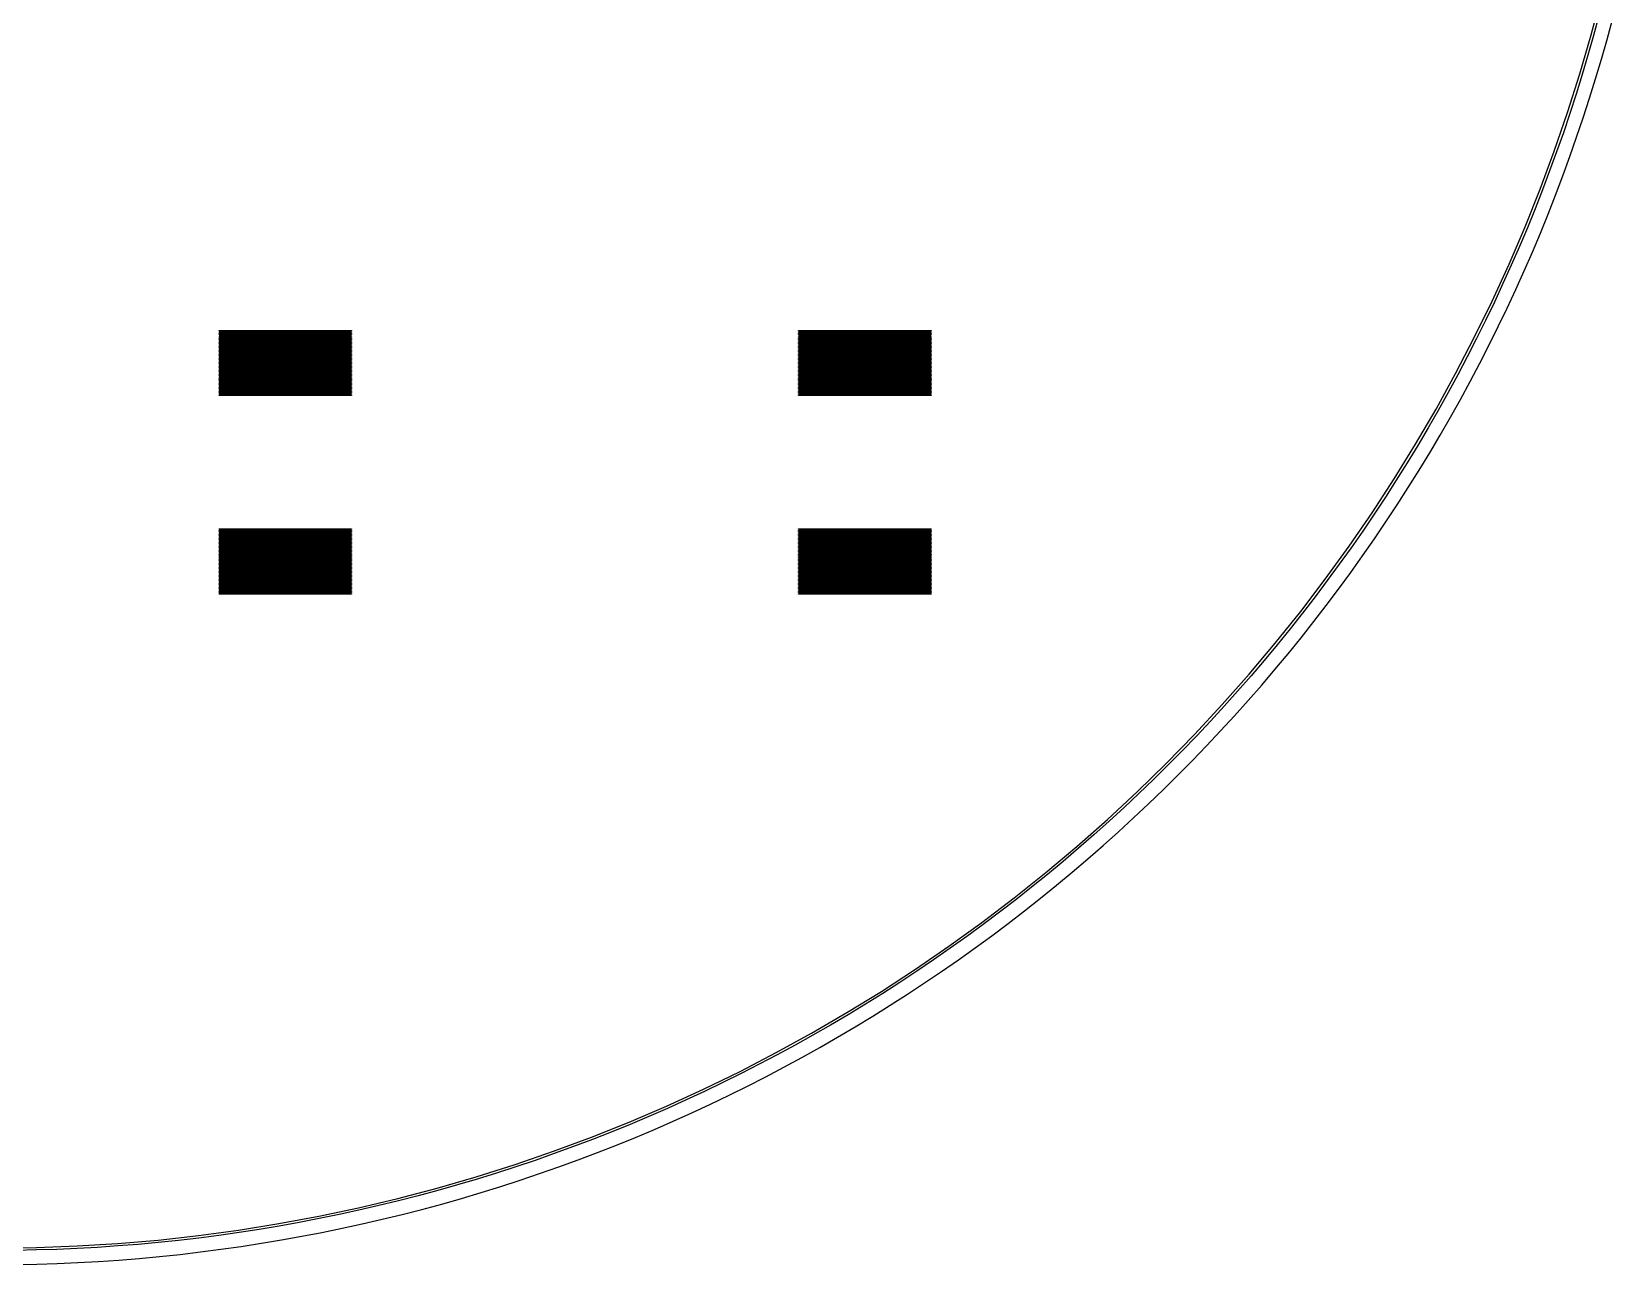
# Model space of a CAD drawing. Extents: x -18 to 83, y -18 to 83.
# Drawn here: x 33.33 to 81.08, y -18.25 to 19.02 of the extents above; entities that cross this region are included whole.
import ezdxf

# ---------------------------------------------------------------- set-up
doc = ezdxf.new("R2010")
doc.units = 0

msp = doc.modelspace()

# ---------------------------------------------------------------- linework, layer by layer
for p, q in [((80.4388, 18.9144), (80.7516, 20.101)), ((80.6713, 19.4876), (80.5111, 18.8944)), ((80.9207, 18.781), (81.0823, 19.3793)), ((80.097, 17.7358), (80.4388, 18.9144)), ((80.5111, 18.8944), (80.3436, 18.3031)), ((80.7517, 18.1848), (80.9207, 18.781)), ((80.3436, 18.3031), (80.1688, 17.714)), ((80.5755, 17.5906), (80.7517, 18.1848)), ((79.7264, 16.5659), (80.097, 17.7358)), ((80.1688, 17.714), (79.9868, 17.1271)), ((80.392, 16.9987), (80.5755, 17.5906)), ((79.9868, 17.1271), (79.7976, 16.5424)), ((80.2012, 16.4091), (80.392, 16.9987)), ((79.3272, 15.4055), (79.7264, 16.5659)), ((79.7976, 16.5424), (79.6013, 15.9601)), ((80.0032, 15.8218), (80.2012, 16.4091)), ((79.6013, 15.9601), (79.3978, 15.3802)), ((79.798, 15.2371), (80.0032, 15.8218)), ((78.8996, 14.2552), (79.3272, 15.4055)), ((79.3978, 15.3802), (79.1872, 14.8029)), ((79.1872, 14.8029), (78.9696, 14.2283)), ((79.5856, 14.6549), (79.798, 15.2371)), ((79.3661, 14.0753), (79.5856, 14.6549)), ((78.444, 13.1158), (78.8996, 14.2552)), ((78.9696, 14.2283), (78.7449, 13.6563)), ((79.1396, 13.4985), (79.3661, 14.0753)), ((78.7449, 13.6563), (78.5133, 13.0871)), ((78.9059, 12.9245), (79.1396, 13.4985)), ((77.9605, 11.9879), (78.444, 13.1158)), ((78.5133, 13.0871), (78.2746, 12.5209)), ((78.6652, 12.3534), (78.9059, 12.9245)), ((78.2746, 12.5209), (78.0291, 11.9576)), ((77.4495, 10.8722), (77.9605, 11.9879)), ((78.0291, 11.9576), (77.7766, 11.3973)), ((78.4176, 11.7853), (78.6652, 12.3534)), ((78.163, 11.2203), (78.4176, 11.7853)), ((77.7766, 11.3973), (77.5173, 10.8402)), ((77.9015, 10.6585), (78.163, 11.2203)), ((76.9112, 9.76942), (77.4495, 10.8722)), ((77.5173, 10.8402), (77.2511, 10.2863)), ((77.6331, 10.0999), (77.9015, 10.6585)), ((77.2511, 10.2863), (76.9782, 9.73572)), ((77.3578, 9.54463), (77.6331, 10.0999)), ((39, 9.97499), (39, 9.98499)), ((39, 9.98499), (43, 9.98499)), ((43, 9.97499), (39, 9.97499)), ((39, 9.935), (39, 9.94499)), ((39, 9.94499), (43, 9.94499)), ((43, 9.935), (39, 9.935)), ((39, 9.89499), (39, 9.905)), ((39, 9.905), (43, 9.905)), ((43, 9.89499), (39, 9.89499)), ((39, 9.855), (39, 9.86499)), ((39, 9.86499), (43, 9.86499)), ((43, 9.855), (39, 9.855)), ((39, 9.81499), (39, 9.825)), ((39, 9.825), (43, 9.825)), ((43, 9.81499), (39, 9.81499)), ((39, 9.77499), (39, 9.78499)), ((39, 9.78499), (43, 9.78499)), ((43, 9.77499), (39, 9.77499)), ((39, 9.73499), (39, 9.745)), ((39, 9.745), (43, 9.745)), ((43, 9.73499), (39, 9.73499)), ((39, 9.69499), (39, 9.70499)), ((39, 9.70499), (43, 9.70499)), ((43, 9.69499), (39, 9.69499)), ((39, 9.655), (39, 9.66499)), ((39, 9.66499), (43, 9.66499)), ((43, 9.655), (39, 9.655)), ((39, 9.61499), (39, 9.625)), ((39, 9.625), (43, 9.625)), ((43, 9.61499), (39, 9.61499)), ((39, 9.575), (39, 9.58499)), ((39, 9.58499), (43, 9.58499)), ((43, 9.575), (39, 9.575)), ((43, 9.98499), (43, 9.97499)), ((43, 9.94499), (43, 9.935)), ((43, 9.905), (43, 9.89499)), ((43, 9.86499), (43, 9.855)), ((43, 9.825), (43, 9.81499)), ((43, 9.78499), (43, 9.77499)), ((43, 9.745), (43, 9.73499)), ((43, 9.70499), (43, 9.69499)), ((43, 9.66499), (43, 9.655)), ((43, 9.625), (43, 9.61499)), ((43, 9.58499), (43, 9.575)), ((56.5, 9.97499), (56.5, 9.98499)), ((56.5, 9.98499), (60.5, 9.98499)), ((60.5, 9.97499), (56.5, 9.97499)), ((56.5, 9.935), (56.5, 9.94499)), ((56.5, 9.94499), (60.5, 9.94499)), ((60.5, 9.935), (56.5, 9.935)), ((56.5, 9.89499), (56.5, 9.905)), ((56.5, 9.905), (60.5, 9.905)), ((60.5, 9.89499), (56.5, 9.89499)), ((56.5, 9.855), (56.5, 9.86499)), ((56.5, 9.86499), (60.5, 9.86499)), ((60.5, 9.855), (56.5, 9.855)), ((56.5, 9.81499), (56.5, 9.825)), ((56.5, 9.825), (60.5, 9.825)), ((60.5, 9.81499), (56.5, 9.81499)), ((56.5, 9.77499), (56.5, 9.78499)), ((56.5, 9.78499), (60.5, 9.78499)), ((60.5, 9.77499), (56.5, 9.77499)), ((56.5, 9.73499), (56.5, 9.745)), ((56.5, 9.745), (60.5, 9.745)), ((60.5, 9.73499), (56.5, 9.73499)), ((56.5, 9.69499), (56.5, 9.70499)), ((56.5, 9.70499), (60.5, 9.70499)), ((60.5, 9.69499), (56.5, 9.69499)), ((56.5, 9.655), (56.5, 9.66499)), ((56.5, 9.66499), (60.5, 9.66499)), ((60.5, 9.655), (56.5, 9.655)), ((56.5, 9.61499), (56.5, 9.625)), ((56.5, 9.625), (60.5, 9.625)), ((60.5, 9.61499), (56.5, 9.61499)), ((56.5, 9.575), (56.5, 9.58499)), ((56.5, 9.58499), (60.5, 9.58499)), ((60.5, 9.575), (56.5, 9.575)), ((60.5, 9.98499), (60.5, 9.97499)), ((60.5, 9.94499), (60.5, 9.935)), ((60.5, 9.905), (60.5, 9.89499)), ((60.5, 9.86499), (60.5, 9.855)), ((60.5, 9.825), (60.5, 9.81499)), ((60.5, 9.78499), (60.5, 9.77499)), ((60.5, 9.745), (60.5, 9.73499)), ((60.5, 9.70499), (60.5, 9.69499)), ((60.5, 9.66499), (60.5, 9.655)), ((60.5, 9.625), (60.5, 9.61499)), ((60.5, 9.58499), (60.5, 9.575)), ((76.3461, 8.68016), (76.9112, 9.76942)), ((76.9782, 9.73572), (76.6985, 9.18854)), ((39, 9.53499), (39, 9.545)), ((39, 9.545), (43, 9.545)), ((43, 9.53499), (39, 9.53499)), ((39, 9.495), (39, 9.50499)), ((39, 9.50499), (43, 9.50499)), ((43, 9.495), (39, 9.495)), ((39, 9.45499), (39, 9.465)), ((39, 9.465), (43, 9.465)), ((43, 9.45499), (39, 9.45499)), ((39, 9.41499), (39, 9.42499)), ((39, 9.42499), (43, 9.42499)), ((43, 9.41499), (39, 9.41499)), ((39, 9.375), (39, 9.38499)), ((39, 9.38499), (43, 9.38499)), ((43, 9.375), (39, 9.375)), ((39, 9.33499), (39, 9.34499)), ((39, 9.34499), (43, 9.34499)), ((43, 9.33499), (39, 9.33499)), ((39, 9.295), (39, 9.30499)), ((39, 9.30499), (43, 9.30499)), ((43, 9.295), (39, 9.295)), ((39, 9.25499), (39, 9.265)), ((39, 9.265), (43, 9.265)), ((43, 9.25499), (39, 9.25499)), ((39, 9.215), (39, 9.22499)), ((39, 9.22499), (43, 9.22499)), ((43, 9.215), (39, 9.215)), ((39, 9.17499), (39, 9.185)), ((39, 9.185), (43, 9.185)), ((43, 9.17499), (39, 9.17499)), ((39, 9.13499), (39, 9.14499)), ((39, 9.14499), (43, 9.14499)), ((43, 9.13499), (39, 9.13499)), ((39, 9.09499), (39, 9.105)), ((39, 9.105), (43, 9.105)), ((43, 9.09499), (39, 9.09499)), ((43, 9.545), (43, 9.53499)), ((43, 9.50499), (43, 9.495)), ((43, 9.465), (43, 9.45499)), ((43, 9.42499), (43, 9.41499)), ((43, 9.38499), (43, 9.375)), ((43, 9.34499), (43, 9.33499)), ((43, 9.30499), (43, 9.295)), ((43, 9.265), (43, 9.25499)), ((43, 9.22499), (43, 9.215)), ((43, 9.185), (43, 9.17499)), ((43, 9.14499), (43, 9.13499)), ((43, 9.105), (43, 9.09499)), ((56.5, 9.53499), (56.5, 9.545)), ((56.5, 9.545), (60.5, 9.545)), ((60.5, 9.53499), (56.5, 9.53499)), ((56.5, 9.495), (56.5, 9.50499)), ((56.5, 9.50499), (60.5, 9.50499)), ((60.5, 9.495), (56.5, 9.495)), ((56.5, 9.45499), (56.5, 9.465)), ((56.5, 9.465), (60.5, 9.465)), ((60.5, 9.45499), (56.5, 9.45499)), ((56.5, 9.41499), (56.5, 9.42499)), ((56.5, 9.42499), (60.5, 9.42499)), ((60.5, 9.41499), (56.5, 9.41499)), ((56.5, 9.375), (56.5, 9.38499)), ((56.5, 9.38499), (60.5, 9.38499)), ((60.5, 9.375), (56.5, 9.375)), ((56.5, 9.33499), (56.5, 9.34499)), ((56.5, 9.34499), (60.5, 9.34499)), ((60.5, 9.33499), (56.5, 9.33499)), ((56.5, 9.295), (56.5, 9.30499)), ((56.5, 9.30499), (60.5, 9.30499)), ((60.5, 9.295), (56.5, 9.295)), ((56.5, 9.25499), (56.5, 9.265)), ((56.5, 9.265), (60.5, 9.265)), ((60.5, 9.25499), (56.5, 9.25499)), ((56.5, 9.215), (56.5, 9.22499)), ((56.5, 9.22499), (60.5, 9.22499)), ((60.5, 9.215), (56.5, 9.215)), ((56.5, 9.17499), (56.5, 9.185)), ((56.5, 9.185), (60.5, 9.185)), ((60.5, 9.17499), (56.5, 9.17499)), ((56.5, 9.13499), (56.5, 9.14499)), ((56.5, 9.14499), (60.5, 9.14499)), ((60.5, 9.13499), (56.5, 9.13499)), ((56.5, 9.09499), (56.5, 9.105)), ((56.5, 9.105), (60.5, 9.105)), ((60.5, 9.09499), (56.5, 9.09499)), ((60.5, 9.545), (60.5, 9.53499)), ((60.5, 9.50499), (60.5, 9.495)), ((60.5, 9.465), (60.5, 9.45499)), ((60.5, 9.42499), (60.5, 9.41499)), ((60.5, 9.38499), (60.5, 9.375)), ((60.5, 9.34499), (60.5, 9.33499)), ((60.5, 9.30499), (60.5, 9.295)), ((60.5, 9.265), (60.5, 9.25499)), ((60.5, 9.22499), (60.5, 9.215)), ((60.5, 9.185), (60.5, 9.17499)), ((60.5, 9.14499), (60.5, 9.13499)), ((60.5, 9.105), (60.5, 9.09499)), ((76.6985, 9.18854), (76.4122, 8.64482)), ((77.0758, 8.9928), (77.3578, 9.54463)), ((39, 9.05499), (39, 9.06499)), ((39, 9.06499), (43, 9.06499)), ((43, 9.05499), (39, 9.05499)), ((39, 9.015), (39, 9.02499)), ((39, 9.02499), (43, 9.02499)), ((43, 9.015), (39, 9.015)), ((39, 8.97501), (39, 8.985)), ((39, 8.985), (43, 8.985)), ((43, 8.97501), (39, 8.97501)), ((39, 8.93501), (39, 8.94501)), ((39, 8.94501), (43, 8.94501)), ((43, 8.93501), (39, 8.93501)), ((39, 8.895), (39, 8.90501)), ((39, 8.90501), (43, 8.90501)), ((43, 8.895), (39, 8.895)), ((39, 8.85501), (39, 8.86501)), ((39, 8.86501), (43, 8.86501)), ((43, 8.85501), (39, 8.85501)), ((39, 8.815), (39, 8.82501)), ((39, 8.82501), (43, 8.82501)), ((43, 8.815), (39, 8.815)), ((39, 8.77501), (39, 8.785)), ((39, 8.785), (43, 8.785)), ((43, 8.77501), (39, 8.77501)), ((39, 8.735), (39, 8.74501)), ((39, 8.74501), (43, 8.74501)), ((43, 8.735), (39, 8.735)), ((39, 8.69501), (39, 8.705)), ((39, 8.705), (43, 8.705)), ((43, 8.69501), (39, 8.69501)), ((39, 8.65501), (39, 8.66501)), ((39, 8.66501), (43, 8.66501)), ((43, 8.65501), (39, 8.65501)), ((39, 8.61501), (39, 8.625)), ((39, 8.625), (43, 8.625)), ((43, 8.61501), (39, 8.61501)), ((43, 9.06499), (43, 9.05499)), ((43, 9.02499), (43, 9.015)), ((43, 8.985), (43, 8.97501)), ((43, 8.94501), (43, 8.93501)), ((43, 8.90501), (43, 8.895)), ((43, 8.86501), (43, 8.85501)), ((43, 8.82501), (43, 8.815)), ((43, 8.785), (43, 8.77501)), ((43, 8.74501), (43, 8.735)), ((43, 8.705), (43, 8.69501)), ((43, 8.66501), (43, 8.65501)), ((43, 8.625), (43, 8.61501)), ((56.5, 9.05499), (56.5, 9.06499)), ((56.5, 9.06499), (60.5, 9.06499)), ((60.5, 9.05499), (56.5, 9.05499)), ((56.5, 9.015), (56.5, 9.02499)), ((56.5, 9.02499), (60.5, 9.02499)), ((60.5, 9.015), (56.5, 9.015)), ((56.5, 8.97501), (56.5, 8.985)), ((56.5, 8.985), (60.5, 8.985)), ((60.5, 8.97501), (56.5, 8.97501)), ((56.5, 8.93501), (56.5, 8.94501)), ((56.5, 8.94501), (60.5, 8.94501)), ((60.5, 8.93501), (56.5, 8.93501)), ((56.5, 8.895), (56.5, 8.90501)), ((56.5, 8.90501), (60.5, 8.90501)), ((60.5, 8.895), (56.5, 8.895)), ((56.5, 8.85501), (56.5, 8.86501)), ((56.5, 8.86501), (60.5, 8.86501)), ((60.5, 8.85501), (56.5, 8.85501)), ((56.5, 8.815), (56.5, 8.82501)), ((56.5, 8.82501), (60.5, 8.82501)), ((60.5, 8.815), (56.5, 8.815)), ((56.5, 8.77501), (56.5, 8.785)), ((56.5, 8.785), (60.5, 8.785)), ((60.5, 8.77501), (56.5, 8.77501)), ((56.5, 8.735), (56.5, 8.74501)), ((56.5, 8.74501), (60.5, 8.74501)), ((60.5, 8.735), (56.5, 8.735)), ((56.5, 8.69501), (56.5, 8.705)), ((56.5, 8.705), (60.5, 8.705)), ((60.5, 8.69501), (56.5, 8.69501)), ((56.5, 8.65501), (56.5, 8.66501)), ((56.5, 8.66501), (60.5, 8.66501)), ((60.5, 8.65501), (56.5, 8.65501)), ((56.5, 8.61501), (56.5, 8.625)), ((56.5, 8.625), (60.5, 8.625)), ((60.5, 8.61501), (56.5, 8.61501)), ((60.5, 9.06499), (60.5, 9.05499)), ((60.5, 9.02499), (60.5, 9.015)), ((60.5, 8.985), (60.5, 8.97501)), ((60.5, 8.94501), (60.5, 8.93501)), ((60.5, 8.90501), (60.5, 8.895)), ((60.5, 8.86501), (60.5, 8.85501)), ((60.5, 8.82501), (60.5, 8.815)), ((60.5, 8.785), (60.5, 8.77501)), ((60.5, 8.74501), (60.5, 8.735)), ((60.5, 8.705), (60.5, 8.69501)), ((60.5, 8.66501), (60.5, 8.65501)), ((60.5, 8.625), (60.5, 8.61501)), ((75.7543, 7.60509), (76.3461, 8.68016)), ((76.4122, 8.64482), (76.1192, 8.10466)), ((76.787, 8.44447), (77.0758, 8.9928)), ((39, 8.57501), (39, 8.58501)), ((39, 8.58501), (43, 8.58501)), ((43, 8.57501), (39, 8.57501)), ((39, 8.535), (39, 8.54501)), ((39, 8.54501), (43, 8.54501)), ((43, 8.535), (39, 8.535)), ((39, 8.49501), (39, 8.505)), ((39, 8.505), (43, 8.505)), ((43, 8.49501), (39, 8.49501)), ((39, 8.455), (39, 8.46501)), ((39, 8.46501), (43, 8.46501)), ((43, 8.455), (39, 8.455)), ((39, 8.41501), (39, 8.425)), ((39, 8.425), (43, 8.425)), ((43, 8.41501), (39, 8.41501)), ((39, 8.375), (39, 8.38501)), ((39, 8.38501), (43, 8.38501)), ((43, 8.375), (39, 8.375)), ((39, 8.33501), (39, 8.345)), ((39, 8.345), (43, 8.345)), ((43, 8.33501), (39, 8.33501)), ((39, 8.29501), (39, 8.30501)), ((39, 8.30501), (43, 8.30501)), ((43, 8.29501), (39, 8.29501)), ((39, 8.255), (39, 8.26501)), ((39, 8.26501), (43, 8.26501)), ((43, 8.255), (39, 8.255)), ((39, 8.21501), (39, 8.22501)), ((39, 8.22501), (43, 8.22501)), ((43, 8.21501), (39, 8.21501)), ((39, 8.175), (39, 8.18501)), ((39, 8.18501), (43, 8.18501)), ((43, 8.175), (39, 8.175)), ((39, 8.13501), (39, 8.145)), ((39, 8.145), (43, 8.145)), ((43, 8.13501), (39, 8.13501)), ((43, 8.58501), (43, 8.57501)), ((43, 8.54501), (43, 8.535)), ((43, 8.505), (43, 8.49501)), ((43, 8.46501), (43, 8.455)), ((43, 8.425), (43, 8.41501)), ((43, 8.38501), (43, 8.375)), ((43, 8.345), (43, 8.33501)), ((43, 8.30501), (43, 8.29501)), ((43, 8.26501), (43, 8.255)), ((43, 8.22501), (43, 8.21501)), ((43, 8.18501), (43, 8.175)), ((43, 8.145), (43, 8.13501)), ((56.5, 8.57501), (56.5, 8.58501)), ((56.5, 8.58501), (60.5, 8.58501)), ((60.5, 8.57501), (56.5, 8.57501)), ((56.5, 8.535), (56.5, 8.54501)), ((56.5, 8.54501), (60.5, 8.54501)), ((60.5, 8.535), (56.5, 8.535)), ((56.5, 8.49501), (56.5, 8.505)), ((56.5, 8.505), (60.5, 8.505)), ((60.5, 8.49501), (56.5, 8.49501)), ((56.5, 8.455), (56.5, 8.46501)), ((56.5, 8.46501), (60.5, 8.46501)), ((60.5, 8.455), (56.5, 8.455)), ((56.5, 8.41501), (56.5, 8.425)), ((56.5, 8.425), (60.5, 8.425)), ((60.5, 8.41501), (56.5, 8.41501)), ((56.5, 8.375), (56.5, 8.38501)), ((56.5, 8.38501), (60.5, 8.38501)), ((60.5, 8.375), (56.5, 8.375)), ((56.5, 8.33501), (56.5, 8.345)), ((56.5, 8.345), (60.5, 8.345)), ((60.5, 8.33501), (56.5, 8.33501)), ((56.5, 8.29501), (56.5, 8.30501)), ((56.5, 8.30501), (60.5, 8.30501)), ((60.5, 8.29501), (56.5, 8.29501)), ((56.5, 8.255), (56.5, 8.26501)), ((56.5, 8.26501), (60.5, 8.26501)), ((60.5, 8.255), (56.5, 8.255)), ((56.5, 8.21501), (56.5, 8.22501)), ((56.5, 8.22501), (60.5, 8.22501)), ((60.5, 8.21501), (56.5, 8.21501)), ((56.5, 8.175), (56.5, 8.18501)), ((56.5, 8.18501), (60.5, 8.18501)), ((60.5, 8.175), (56.5, 8.175)), ((56.5, 8.13501), (56.5, 8.145)), ((56.5, 8.145), (60.5, 8.145)), ((60.5, 8.13501), (56.5, 8.13501)), ((60.5, 8.58501), (60.5, 8.57501)), ((60.5, 8.54501), (60.5, 8.535)), ((60.5, 8.505), (60.5, 8.49501)), ((60.5, 8.46501), (60.5, 8.455)), ((60.5, 8.425), (60.5, 8.41501)), ((60.5, 8.38501), (60.5, 8.375)), ((60.5, 8.345), (60.5, 8.33501)), ((60.5, 8.30501), (60.5, 8.29501)), ((60.5, 8.26501), (60.5, 8.255)), ((60.5, 8.22501), (60.5, 8.21501)), ((60.5, 8.18501), (60.5, 8.175)), ((60.5, 8.145), (60.5, 8.13501)), ((76.4915, 7.89972), (76.787, 8.44447)), ((39, 8.095), (39, 8.10501)), ((39, 8.10501), (43, 8.10501)), ((43, 8.095), (39, 8.095)), ((39, 8.05501), (39, 8.065)), ((39, 8.065), (43, 8.065)), ((43, 8.05501), (39, 8.05501)), ((39, 8.01501), (39, 8.02501)), ((39, 8.02501), (43, 8.02501)), ((43, 8.01501), (39, 8.01501)), ((43, 8.10501), (43, 8.095)), ((43, 8.065), (43, 8.05501)), ((43, 8.02501), (43, 8.01501)), ((56.5, 8.095), (56.5, 8.10501)), ((56.5, 8.10501), (60.5, 8.10501)), ((60.5, 8.095), (56.5, 8.095)), ((56.5, 8.05501), (56.5, 8.065)), ((56.5, 8.065), (60.5, 8.065)), ((60.5, 8.05501), (56.5, 8.05501)), ((56.5, 8.01501), (56.5, 8.02501)), ((56.5, 8.02501), (60.5, 8.02501)), ((60.5, 8.01501), (56.5, 8.01501)), ((60.5, 8.10501), (60.5, 8.095)), ((60.5, 8.065), (60.5, 8.05501)), ((60.5, 8.02501), (60.5, 8.01501)), ((76.1192, 8.10466), (75.8196, 7.56813)), ((76.1894, 7.35864), (76.4915, 7.89972)), ((75.1364, 6.54486), (75.7543, 7.60509)), ((75.8196, 7.56813), (75.5134, 7.03532)), ((75.8806, 6.82132), (76.1894, 7.35864)), ((75.5134, 7.03532), (75.2008, 6.50632)), ((75.5653, 6.28781), (75.8806, 6.82132)), ((74.4927, 5.50011), (75.1364, 6.54486)), ((75.2008, 6.50632), (74.8816, 5.98119)), ((75.2434, 5.75822), (75.5653, 6.28781)), ((74.8816, 5.98119), (74.556, 5.46001)), ((74.9151, 5.23262), (75.2434, 5.75822)), ((73.8235, 4.47148), (74.4927, 5.50011)), ((74.556, 5.46001), (74.2241, 4.94286)), ((74.2241, 4.94286), (73.8858, 4.42982)), ((74.5803, 4.71109), (74.9151, 5.23262)), ((73.1292, 3.45958), (73.8235, 4.47148)), ((73.8858, 4.42982), (73.5413, 3.92099)), ((74.2392, 4.19371), (74.5803, 4.71109)), ((39, 3.97499), (39, 3.98499)), ((39, 3.98499), (43, 3.98499)), ((43, 3.97499), (39, 3.97499)), ((39, 3.935), (39, 3.94499)), ((39, 3.94499), (43, 3.94499)), ((43, 3.935), (39, 3.935)), ((39, 3.89499), (39, 3.905)), ((39, 3.905), (43, 3.905)), ((43, 3.89499), (39, 3.89499)), ((39, 3.855), (39, 3.86499)), ((39, 3.86499), (43, 3.86499)), ((43, 3.855), (39, 3.855)), ((39, 3.81499), (39, 3.825)), ((39, 3.825), (43, 3.825)), ((43, 3.98499), (43, 3.97499)), ((43, 3.94499), (43, 3.935)), ((43, 3.905), (43, 3.89499)), ((43, 3.86499), (43, 3.855)), ((43, 3.825), (43, 3.81499)), ((56.5, 3.97499), (56.5, 3.98499)), ((56.5, 3.98499), (60.5, 3.98499)), ((60.5, 3.97499), (56.5, 3.97499)), ((56.5, 3.935), (56.5, 3.94499)), ((56.5, 3.94499), (60.5, 3.94499)), ((60.5, 3.935), (56.5, 3.935)), ((56.5, 3.89499), (56.5, 3.905)), ((56.5, 3.905), (60.5, 3.905)), ((60.5, 3.89499), (56.5, 3.89499)), ((56.5, 3.855), (56.5, 3.86499)), ((56.5, 3.86499), (60.5, 3.86499)), ((60.5, 3.855), (56.5, 3.855)), ((56.5, 3.81499), (56.5, 3.825)), ((56.5, 3.825), (60.5, 3.825)), ((60.5, 3.98499), (60.5, 3.97499)), ((60.5, 3.94499), (60.5, 3.935)), ((60.5, 3.905), (60.5, 3.89499)), ((60.5, 3.86499), (60.5, 3.855)), ((60.5, 3.825), (60.5, 3.81499)), ((73.5413, 3.92099), (73.1906, 3.41641)), ((73.8918, 3.68056), (74.2392, 4.19371)), ((43, 3.81499), (39, 3.81499)), ((39, 3.77499), (39, 3.78499)), ((39, 3.78499), (43, 3.78499)), ((43, 3.77499), (39, 3.77499)), ((39, 3.73499), (39, 3.745)), ((39, 3.745), (43, 3.745)), ((43, 3.73499), (39, 3.73499)), ((39, 3.69499), (39, 3.70499)), ((39, 3.70499), (43, 3.70499)), ((43, 3.69499), (39, 3.69499)), ((39, 3.655), (39, 3.66499)), ((39, 3.66499), (43, 3.66499)), ((43, 3.655), (39, 3.655)), ((39, 3.61499), (39, 3.625)), ((39, 3.625), (43, 3.625)), ((43, 3.61499), (39, 3.61499)), ((39, 3.575), (39, 3.58499)), ((39, 3.58499), (43, 3.58499)), ((43, 3.575), (39, 3.575)), ((39, 3.53499), (39, 3.545)), ((39, 3.545), (43, 3.545)), ((43, 3.53499), (39, 3.53499)), ((39, 3.495), (39, 3.50499)), ((39, 3.50499), (43, 3.50499)), ((43, 3.495), (39, 3.495)), ((39, 3.45499), (39, 3.465)), ((39, 3.465), (43, 3.465)), ((43, 3.45499), (39, 3.45499)), ((39, 3.41499), (39, 3.42499)), ((39, 3.42499), (43, 3.42499)), ((43, 3.41499), (39, 3.41499)), ((39, 3.375), (39, 3.38499)), ((39, 3.38499), (43, 3.38499)), ((43, 3.375), (39, 3.375)), ((39, 3.33499), (39, 3.34499)), ((39, 3.34499), (43, 3.34499)), ((43, 3.78499), (43, 3.77499)), ((43, 3.745), (43, 3.73499)), ((43, 3.70499), (43, 3.69499)), ((43, 3.66499), (43, 3.655)), ((43, 3.625), (43, 3.61499)), ((43, 3.58499), (43, 3.575)), ((43, 3.545), (43, 3.53499)), ((43, 3.50499), (43, 3.495)), ((43, 3.465), (43, 3.45499)), ((43, 3.42499), (43, 3.41499)), ((43, 3.38499), (43, 3.375)), ((43, 3.34499), (43, 3.33499)), ((60.5, 3.81499), (56.5, 3.81499)), ((56.5, 3.77499), (56.5, 3.78499)), ((56.5, 3.78499), (60.5, 3.78499)), ((60.5, 3.77499), (56.5, 3.77499)), ((56.5, 3.73499), (56.5, 3.745)), ((56.5, 3.745), (60.5, 3.745)), ((60.5, 3.73499), (56.5, 3.73499)), ((56.5, 3.69499), (56.5, 3.70499)), ((56.5, 3.70499), (60.5, 3.70499)), ((60.5, 3.69499), (56.5, 3.69499)), ((56.5, 3.655), (56.5, 3.66499)), ((56.5, 3.66499), (60.5, 3.66499)), ((60.5, 3.655), (56.5, 3.655)), ((56.5, 3.61499), (56.5, 3.625)), ((56.5, 3.625), (60.5, 3.625)), ((60.5, 3.61499), (56.5, 3.61499)), ((56.5, 3.575), (56.5, 3.58499)), ((56.5, 3.58499), (60.5, 3.58499)), ((60.5, 3.575), (56.5, 3.575)), ((56.5, 3.53499), (56.5, 3.545)), ((56.5, 3.545), (60.5, 3.545)), ((60.5, 3.53499), (56.5, 3.53499)), ((56.5, 3.495), (56.5, 3.50499)), ((56.5, 3.50499), (60.5, 3.50499)), ((60.5, 3.495), (56.5, 3.495)), ((56.5, 3.45499), (56.5, 3.465)), ((56.5, 3.465), (60.5, 3.465)), ((60.5, 3.45499), (56.5, 3.45499)), ((56.5, 3.41499), (56.5, 3.42499)), ((56.5, 3.42499), (60.5, 3.42499)), ((60.5, 3.41499), (56.5, 3.41499)), ((56.5, 3.375), (56.5, 3.38499)), ((56.5, 3.38499), (60.5, 3.38499)), ((60.5, 3.375), (56.5, 3.375)), ((56.5, 3.33499), (56.5, 3.34499)), ((56.5, 3.34499), (60.5, 3.34499)), ((60.5, 3.78499), (60.5, 3.77499)), ((60.5, 3.745), (60.5, 3.73499)), ((60.5, 3.70499), (60.5, 3.69499)), ((60.5, 3.66499), (60.5, 3.655)), ((60.5, 3.625), (60.5, 3.61499)), ((60.5, 3.58499), (60.5, 3.575)), ((60.5, 3.545), (60.5, 3.53499)), ((60.5, 3.50499), (60.5, 3.495)), ((60.5, 3.465), (60.5, 3.45499)), ((60.5, 3.42499), (60.5, 3.41499)), ((60.5, 3.38499), (60.5, 3.375)), ((60.5, 3.34499), (60.5, 3.33499)), ((72.4104, 2.46503), (73.1292, 3.45958)), ((73.1906, 3.41641), (72.8336, 2.91618)), ((73.538, 3.17169), (73.8918, 3.68056)), ((43, 3.33499), (39, 3.33499)), ((39, 3.295), (39, 3.30499)), ((39, 3.30499), (43, 3.30499)), ((43, 3.295), (39, 3.295)), ((39, 3.25499), (39, 3.265)), ((39, 3.265), (43, 3.265)), ((43, 3.25499), (39, 3.25499)), ((39, 3.215), (39, 3.22499)), ((39, 3.22499), (43, 3.22499)), ((43, 3.215), (39, 3.215)), ((39, 3.17499), (39, 3.185)), ((39, 3.185), (43, 3.185)), ((43, 3.17499), (39, 3.17499)), ((39, 3.13499), (39, 3.14499)), ((39, 3.14499), (43, 3.14499)), ((43, 3.13499), (39, 3.13499)), ((39, 3.09499), (39, 3.105)), ((39, 3.105), (43, 3.105)), ((43, 3.09499), (39, 3.09499)), ((39, 3.05499), (39, 3.06499)), ((39, 3.06499), (43, 3.06499)), ((43, 3.05499), (39, 3.05499)), ((39, 3.015), (39, 3.02499)), ((39, 3.02499), (43, 3.02499)), ((43, 3.015), (39, 3.015)), ((39, 2.97501), (39, 2.985)), ((39, 2.985), (43, 2.985)), ((43, 2.97501), (39, 2.97501)), ((39, 2.93501), (39, 2.94501)), ((39, 2.94501), (43, 2.94501)), ((43, 2.93501), (39, 2.93501)), ((39, 2.895), (39, 2.90501)), ((39, 2.90501), (43, 2.90501)), ((43, 2.895), (39, 2.895)), ((39, 2.85501), (39, 2.86501)), ((39, 2.86501), (43, 2.86501)), ((43, 3.30499), (43, 3.295)), ((43, 3.265), (43, 3.25499)), ((43, 3.22499), (43, 3.215)), ((43, 3.185), (43, 3.17499)), ((43, 3.14499), (43, 3.13499)), ((43, 3.105), (43, 3.09499)), ((43, 3.06499), (43, 3.05499)), ((43, 3.02499), (43, 3.015)), ((43, 2.985), (43, 2.97501)), ((43, 2.94501), (43, 2.93501)), ((43, 2.90501), (43, 2.895)), ((43, 2.86501), (43, 2.85501)), ((60.5, 3.33499), (56.5, 3.33499)), ((56.5, 3.295), (56.5, 3.30499)), ((56.5, 3.30499), (60.5, 3.30499)), ((60.5, 3.295), (56.5, 3.295)), ((56.5, 3.25499), (56.5, 3.265)), ((56.5, 3.265), (60.5, 3.265)), ((60.5, 3.25499), (56.5, 3.25499)), ((56.5, 3.215), (56.5, 3.22499)), ((56.5, 3.22499), (60.5, 3.22499)), ((60.5, 3.215), (56.5, 3.215)), ((56.5, 3.17499), (56.5, 3.185)), ((56.5, 3.185), (60.5, 3.185)), ((60.5, 3.17499), (56.5, 3.17499)), ((56.5, 3.13499), (56.5, 3.14499)), ((56.5, 3.14499), (60.5, 3.14499)), ((60.5, 3.13499), (56.5, 3.13499)), ((56.5, 3.09499), (56.5, 3.105)), ((56.5, 3.105), (60.5, 3.105)), ((60.5, 3.09499), (56.5, 3.09499)), ((56.5, 3.05499), (56.5, 3.06499)), ((56.5, 3.06499), (60.5, 3.06499)), ((60.5, 3.05499), (56.5, 3.05499)), ((56.5, 3.015), (56.5, 3.02499)), ((56.5, 3.02499), (60.5, 3.02499)), ((60.5, 3.015), (56.5, 3.015)), ((56.5, 2.97501), (56.5, 2.985)), ((56.5, 2.985), (60.5, 2.985)), ((60.5, 2.97501), (56.5, 2.97501)), ((56.5, 2.93501), (56.5, 2.94501)), ((56.5, 2.94501), (60.5, 2.94501)), ((60.5, 2.93501), (56.5, 2.93501)), ((56.5, 2.895), (56.5, 2.90501)), ((56.5, 2.90501), (60.5, 2.90501)), ((60.5, 2.895), (56.5, 2.895)), ((56.5, 2.85501), (56.5, 2.86501)), ((56.5, 2.86501), (60.5, 2.86501)), ((60.5, 3.30499), (60.5, 3.295)), ((60.5, 3.265), (60.5, 3.25499)), ((60.5, 3.22499), (60.5, 3.215)), ((60.5, 3.185), (60.5, 3.17499)), ((60.5, 3.14499), (60.5, 3.13499)), ((60.5, 3.105), (60.5, 3.09499)), ((60.5, 3.06499), (60.5, 3.05499)), ((60.5, 3.02499), (60.5, 3.015)), ((60.5, 2.985), (60.5, 2.97501)), ((60.5, 2.94501), (60.5, 2.93501)), ((60.5, 2.90501), (60.5, 2.895)), ((60.5, 2.86501), (60.5, 2.85501)), ((72.8336, 2.91618), (72.4706, 2.42036)), ((73.1781, 2.66722), (73.538, 3.17169)), ((43, 2.85501), (39, 2.85501)), ((39, 2.815), (39, 2.82501)), ((39, 2.82501), (43, 2.82501)), ((43, 2.815), (39, 2.815)), ((39, 2.77501), (39, 2.785)), ((39, 2.785), (43, 2.785)), ((43, 2.77501), (39, 2.77501)), ((39, 2.735), (39, 2.74501)), ((39, 2.74501), (43, 2.74501)), ((43, 2.735), (39, 2.735)), ((39, 2.69501), (39, 2.705)), ((39, 2.705), (43, 2.705)), ((43, 2.69501), (39, 2.69501)), ((39, 2.65501), (39, 2.66501)), ((39, 2.66501), (43, 2.66501)), ((43, 2.65501), (39, 2.65501)), ((39, 2.61501), (39, 2.625)), ((39, 2.625), (43, 2.625)), ((43, 2.61501), (39, 2.61501)), ((39, 2.57501), (39, 2.58501)), ((39, 2.58501), (43, 2.58501)), ((43, 2.57501), (39, 2.57501)), ((39, 2.535), (39, 2.54501)), ((39, 2.54501), (43, 2.54501)), ((43, 2.535), (39, 2.535)), ((39, 2.49501), (39, 2.505)), ((39, 2.505), (43, 2.505)), ((43, 2.49501), (39, 2.49501)), ((39, 2.455), (39, 2.46501)), ((39, 2.46501), (43, 2.46501)), ((43, 2.455), (39, 2.455)), ((39, 2.41501), (39, 2.425)), ((39, 2.425), (43, 2.425)), ((43, 2.41501), (39, 2.41501)), ((43, 2.82501), (43, 2.815)), ((43, 2.785), (43, 2.77501)), ((43, 2.74501), (43, 2.735)), ((43, 2.705), (43, 2.69501)), ((43, 2.66501), (43, 2.65501)), ((43, 2.625), (43, 2.61501)), ((43, 2.58501), (43, 2.57501)), ((43, 2.54501), (43, 2.535)), ((43, 2.505), (43, 2.49501)), ((43, 2.46501), (43, 2.455)), ((43, 2.425), (43, 2.41501)), ((60.5, 2.85501), (56.5, 2.85501)), ((56.5, 2.815), (56.5, 2.82501)), ((56.5, 2.82501), (60.5, 2.82501)), ((60.5, 2.815), (56.5, 2.815)), ((56.5, 2.77501), (56.5, 2.785)), ((56.5, 2.785), (60.5, 2.785)), ((60.5, 2.77501), (56.5, 2.77501)), ((56.5, 2.735), (56.5, 2.74501)), ((56.5, 2.74501), (60.5, 2.74501)), ((60.5, 2.735), (56.5, 2.735)), ((56.5, 2.69501), (56.5, 2.705)), ((56.5, 2.705), (60.5, 2.705)), ((60.5, 2.69501), (56.5, 2.69501)), ((56.5, 2.65501), (56.5, 2.66501)), ((56.5, 2.66501), (60.5, 2.66501)), ((60.5, 2.65501), (56.5, 2.65501)), ((56.5, 2.61501), (56.5, 2.625)), ((56.5, 2.625), (60.5, 2.625)), ((60.5, 2.61501), (56.5, 2.61501)), ((56.5, 2.57501), (56.5, 2.58501)), ((56.5, 2.58501), (60.5, 2.58501)), ((60.5, 2.57501), (56.5, 2.57501)), ((56.5, 2.535), (56.5, 2.54501)), ((56.5, 2.54501), (60.5, 2.54501)), ((60.5, 2.535), (56.5, 2.535)), ((56.5, 2.49501), (56.5, 2.505)), ((56.5, 2.505), (60.5, 2.505)), ((60.5, 2.49501), (56.5, 2.49501)), ((56.5, 2.455), (56.5, 2.46501)), ((56.5, 2.46501), (60.5, 2.46501)), ((60.5, 2.455), (56.5, 2.455)), ((56.5, 2.41501), (56.5, 2.425)), ((56.5, 2.425), (60.5, 2.425)), ((60.5, 2.41501), (56.5, 2.41501)), ((60.5, 2.82501), (60.5, 2.815)), ((60.5, 2.785), (60.5, 2.77501)), ((60.5, 2.74501), (60.5, 2.735)), ((60.5, 2.705), (60.5, 2.69501)), ((60.5, 2.66501), (60.5, 2.65501)), ((60.5, 2.625), (60.5, 2.61501)), ((60.5, 2.58501), (60.5, 2.57501)), ((60.5, 2.54501), (60.5, 2.535)), ((60.5, 2.505), (60.5, 2.49501)), ((60.5, 2.46501), (60.5, 2.455)), ((60.5, 2.425), (60.5, 2.41501)), ((71.6673, 1.48842), (72.4104, 2.46503)), ((72.4706, 2.42036), (72.1015, 1.92905)), ((72.812, 2.16719), (73.1781, 2.66722)), ((39, 2.375), (39, 2.38501)), ((39, 2.38501), (43, 2.38501)), ((43, 2.375), (39, 2.375)), ((39, 2.33501), (39, 2.345)), ((39, 2.345), (43, 2.345)), ((43, 2.33501), (39, 2.33501)), ((39, 2.29501), (39, 2.30501)), ((39, 2.30501), (43, 2.30501)), ((43, 2.29501), (39, 2.29501)), ((39, 2.255), (39, 2.26501)), ((39, 2.26501), (43, 2.26501)), ((43, 2.255), (39, 2.255)), ((39, 2.21501), (39, 2.22501)), ((39, 2.22501), (43, 2.22501)), ((43, 2.21501), (39, 2.21501)), ((39, 2.175), (39, 2.18501)), ((39, 2.18501), (43, 2.18501)), ((43, 2.175), (39, 2.175)), ((39, 2.13501), (39, 2.145)), ((39, 2.145), (43, 2.145)), ((43, 2.13501), (39, 2.13501)), ((39, 2.095), (39, 2.10501)), ((39, 2.10501), (43, 2.10501)), ((43, 2.095), (39, 2.095)), ((39, 2.05501), (39, 2.065)), ((39, 2.065), (43, 2.065)), ((43, 2.05501), (39, 2.05501)), ((39, 2.01501), (39, 2.02501)), ((39, 2.02501), (43, 2.02501)), ((43, 2.01501), (39, 2.01501)), ((43, 2.38501), (43, 2.375)), ((43, 2.345), (43, 2.33501)), ((43, 2.30501), (43, 2.29501)), ((43, 2.26501), (43, 2.255)), ((43, 2.22501), (43, 2.21501)), ((43, 2.18501), (43, 2.175)), ((43, 2.145), (43, 2.13501)), ((43, 2.10501), (43, 2.095)), ((43, 2.065), (43, 2.05501)), ((43, 2.02501), (43, 2.01501)), ((56.5, 2.375), (56.5, 2.38501)), ((56.5, 2.38501), (60.5, 2.38501)), ((60.5, 2.375), (56.5, 2.375)), ((56.5, 2.33501), (56.5, 2.345)), ((56.5, 2.345), (60.5, 2.345)), ((60.5, 2.33501), (56.5, 2.33501)), ((56.5, 2.29501), (56.5, 2.30501)), ((56.5, 2.30501), (60.5, 2.30501)), ((60.5, 2.29501), (56.5, 2.29501)), ((56.5, 2.255), (56.5, 2.26501)), ((56.5, 2.26501), (60.5, 2.26501)), ((60.5, 2.255), (56.5, 2.255)), ((56.5, 2.21501), (56.5, 2.22501)), ((56.5, 2.22501), (60.5, 2.22501)), ((60.5, 2.21501), (56.5, 2.21501)), ((56.5, 2.175), (56.5, 2.18501)), ((56.5, 2.18501), (60.5, 2.18501)), ((60.5, 2.175), (56.5, 2.175)), ((56.5, 2.13501), (56.5, 2.145)), ((56.5, 2.145), (60.5, 2.145)), ((60.5, 2.13501), (56.5, 2.13501)), ((56.5, 2.095), (56.5, 2.10501)), ((56.5, 2.10501), (60.5, 2.10501)), ((60.5, 2.095), (56.5, 2.095)), ((56.5, 2.05501), (56.5, 2.065)), ((56.5, 2.065), (60.5, 2.065)), ((60.5, 2.05501), (56.5, 2.05501)), ((56.5, 2.01501), (56.5, 2.02501)), ((56.5, 2.02501), (60.5, 2.02501)), ((60.5, 2.01501), (56.5, 2.01501)), ((60.5, 2.38501), (60.5, 2.375)), ((60.5, 2.345), (60.5, 2.33501)), ((60.5, 2.30501), (60.5, 2.29501)), ((60.5, 2.26501), (60.5, 2.255)), ((60.5, 2.22501), (60.5, 2.21501)), ((60.5, 2.18501), (60.5, 2.175)), ((60.5, 2.145), (60.5, 2.13501)), ((60.5, 2.10501), (60.5, 2.095)), ((60.5, 2.065), (60.5, 2.05501)), ((60.5, 2.02501), (60.5, 2.01501)), ((72.1015, 1.92905), (71.7264, 1.44229)), ((72.4398, 1.67169), (72.812, 2.16719)), ((70.9005, 0.53033), (71.6673, 1.48842)), ((71.7264, 1.44229), (71.3454, 0.96018)), ((72.0615, 1.18082), (72.4398, 1.67169)), ((71.3454, 0.96018), (70.9585, 0.48276)), ((71.6772, 0.69459), (72.0615, 1.18082)), ((70.1104, -0.40863), (70.9005, 0.53033)), ((70.9585, 0.48276), (70.5658, 0.01015)), ((71.287, 0.21315), (71.6772, 0.69459)), ((70.5658, 0.01015), (70.1672, -0.45763)), ((70.8909, -0.26349), (71.287, 0.21315)), ((69.2975, -1.32794), (70.1104, -0.40863)), ((70.1672, -0.45763), (69.763, -0.92047)), ((70.489, -0.73523), (70.8909, -0.26349)), ((69.763, -0.92047), (69.3531, -1.37831)), ((70.0814, -1.202), (70.489, -0.73523)), ((68.4624, -2.22702), (69.2975, -1.32794)), ((69.3531, -1.37831), (68.9377, -1.83109)), ((69.668, -1.66373), (70.0814, -1.202)), ((68.9377, -1.83109), (68.5167, -2.27873)), ((69.249, -2.12035), (69.668, -1.66373)), ((67.6053, -3.10533), (68.4624, -2.22702)), ((68.5167, -2.27873), (68.0902, -2.72119)), ((68.8245, -2.57179), (69.249, -2.12035)), ((68.0902, -2.72119), (67.6584, -3.15837)), ((68.3944, -3.01799), (68.8245, -2.57179)), ((66.727, -3.96234), (67.6053, -3.10533)), ((67.6584, -3.15837), (67.2212, -3.59021)), ((67.9589, -3.45889), (68.3944, -3.01799)), ((67.2212, -3.59021), (66.7787, -4.01666)), ((67.518, -3.89439), (67.9589, -3.45889)), ((65.8279, -4.79755), (66.727, -3.96234)), ((66.7787, -4.01666), (66.3311, -4.43765)), ((67.0718, -4.32448), (67.518, -3.89439)), ((66.3311, -4.43765), (65.8783, -4.85312)), ((66.1637, -5.16803), (66.6203, -4.74904)), ((66.6203, -4.74904), (67.0718, -4.32448)), ((64.9086, -5.61043), (65.8279, -4.79755)), ((65.8783, -4.85312), (65.4205, -5.263)), ((65.702, -5.58138), (66.1637, -5.16803)), ((63.9697, -6.40051), (64.9086, -5.61043)), ((64.9576, -5.66722), (64.4899, -6.06575)), ((65.4205, -5.263), (64.9576, -5.66722)), ((65.2352, -5.98904), (65.702, -5.58138)), ((64.4899, -6.06575), (64.0172, -6.4585)), ((64.7635, -6.39095), (65.2352, -5.98904)), ((63.0116, -7.16731), (63.9697, -6.40051)), ((64.0172, -6.4585), (63.5398, -6.84541)), ((64.2868, -6.78702), (64.7635, -6.39095)), ((63.5398, -6.84541), (63.0577, -7.22644)), ((63.8054, -7.17723), (64.2868, -6.78702)), ((62.035, -7.91037), (63.0116, -7.16731)), ((62.571, -7.60153), (62.0796, -7.97061)), ((63.0577, -7.22644), (62.571, -7.60153)), ((62.8283, -7.93976), (63.3192, -7.56149)), ((63.3192, -7.56149), (63.8054, -7.17723)), ((61.0404, -8.62923), (62.035, -7.91037)), ((62.0796, -7.97061), (61.5838, -8.33363)), ((62.3328, -8.31198), (62.8283, -7.93976)), ((61.5838, -8.33363), (61.0836, -8.69055)), ((61.8328, -8.67809), (62.3328, -8.31198)), ((60.0285, -9.32347), (61.0404, -8.62923)), ((60.579, -9.04131), (60.0702, -9.38583)), ((61.0836, -8.69055), (60.579, -9.04131)), ((60.8194, -9.39175), (61.3283, -9.03802)), ((61.3283, -9.03802), (61.8328, -8.67809)), ((58.9999, -9.99268), (60.0285, -9.32347)), ((60.0702, -9.38583), (59.5571, -9.72409)), ((60.3063, -9.73921), (60.8194, -9.39175)), ((57.9551, -10.6364), (58.9999, -9.99268)), ((59.5571, -9.72409), (59.04, -10.056)), ((59.7889, -10.0803), (60.3063, -9.73921)), ((58.5188, -10.3816), (57.9937, -10.7008)), ((59.04, -10.056), (58.5188, -10.3816)), ((58.7418, -10.7434), (59.2674, -10.4151)), ((59.2674, -10.4151), (59.7889, -10.0803)), ((56.8949, -11.2543), (57.9551, -10.6364)), ((57.9937, -10.7008), (57.4647, -11.0134)), ((58.2122, -11.0653), (58.7418, -10.7434)), ((55.8198, -11.8461), (56.8949, -11.2543)), ((56.9319, -11.3196), (56.3953, -11.6192)), ((57.4647, -11.0134), (56.9319, -11.3196)), ((57.1414, -11.6894), (57.6787, -11.3806)), ((57.6787, -11.3806), (58.2122, -11.0653)), ((54.7306, -12.4112), (55.8198, -11.8461)), ((55.8552, -11.9122), (55.3115, -12.1985)), ((56.3953, -11.6192), (55.8552, -11.9122)), ((56.6003, -11.9915), (57.1414, -11.6894)), ((53.6277, -12.9495), (54.7306, -12.4112)), ((55.3115, -12.1985), (54.7643, -12.4782)), ((55.5072, -12.5758), (56.0555, -12.287)), ((56.0555, -12.287), (56.6003, -11.9915)), ((54.2137, -12.7511), (53.6598, -13.0173)), ((54.7643, -12.4782), (54.2137, -12.7511)), ((54.4001, -13.1331), (54.9554, -12.8578)), ((54.9554, -12.8578), (55.5072, -12.5758)), ((52.5121, -13.4605), (53.6277, -12.9495)), ((53.1027, -13.2766), (52.5424, -13.5291)), ((53.6598, -13.0173), (53.1027, -13.2766)), ((53.8415, -13.4015), (54.4001, -13.1331)), ((51.3842, -13.944), (52.5121, -13.4605)), ((51.9791, -13.7746), (51.4129, -14.0133)), ((52.5424, -13.5291), (51.9791, -13.7746)), ((52.7147, -13.9176), (53.2797, -13.663)), ((53.2797, -13.663), (53.8415, -13.4015)), ((50.2448, -14.3996), (51.3842, -13.944)), ((50.8437, -14.2449), (50.2717, -14.4696)), ((51.4129, -14.0133), (50.8437, -14.2449)), ((51.5755, -14.4059), (52.1466, -14.1652)), ((52.1466, -14.1652), (52.7147, -13.9176)), ((49.0945, -14.8272), (50.2448, -14.3996)), ((49.6971, -14.6872), (49.1198, -14.8978)), ((50.2717, -14.4696), (49.6971, -14.6872)), ((50.4247, -14.8661), (51.0015, -14.6396)), ((51.0015, -14.6396), (51.5755, -14.4059)), ((46.7642, -15.597), (47.9341, -15.2264)), ((47.9341, -15.2264), (49.0945, -14.8272)), ((48.5399, -15.1013), (47.9576, -15.2976)), ((49.1198, -14.8978), (48.5399, -15.1013)), ((49.2629, -15.298), (49.8451, -15.0856)), ((49.8451, -15.0856), (50.4247, -14.8661)), ((45.5856, -15.9388), (46.7642, -15.597)), ((46.786, -15.6688), (46.1969, -15.8436)), ((47.3729, -15.4868), (46.786, -15.6688)), ((47.9576, -15.2976), (47.3729, -15.4868)), ((47.5013, -15.892), (48.0909, -15.7012)), ((48.0909, -15.7012), (48.6782, -15.5032)), ((48.6782, -15.5032), (49.2629, -15.298)), ((44.399, -16.2516), (45.5856, -15.9388)), ((45.0124, -16.1713), (44.4172, -16.3243)), ((45.6056, -16.0111), (45.0124, -16.1713)), ((46.1969, -15.8436), (45.6056, -16.0111)), ((46.3152, -16.2517), (46.9094, -16.0755)), ((46.9094, -16.0755), (47.5013, -15.892)), ((42.0045, -16.7893), (43.2051, -16.5351)), ((43.2215, -16.6083), (42.6211, -16.7392)), ((43.2051, -16.5351), (44.399, -16.2516)), ((43.8202, -16.47), (43.2215, -16.6083)), ((44.4172, -16.3243), (43.8202, -16.47)), ((44.5205, -16.7366), (45.1207, -16.5823)), ((45.1207, -16.5823), (45.719, -16.4207)), ((45.719, -16.4207), (46.3152, -16.2517)), ((39.5865, -17.2088), (40.7981, -17.0139)), ((40.2048, -17.1891), (39.5975, -17.283)), ((40.8109, -17.0878), (40.2048, -17.1891)), ((40.7981, -17.0139), (42.0045, -16.7893)), ((41.4157, -16.979), (40.8109, -17.0878)), ((42.0191, -16.8628), (41.4157, -16.979)), ((42.6211, -16.7392), (42.0191, -16.8628)), ((42.1021, -17.2796), (42.7091, -17.155)), ((42.7091, -17.155), (43.3146, -17.0229)), ((43.3146, -17.0229), (43.9184, -16.8835)), ((43.9184, -16.8835), (44.5205, -16.7366)), ((34.7034, -17.6898), (35.9282, -17.6145)), ((35.9282, -17.6145), (37.1508, -17.5092)), ((36.5463, -17.6404), (35.9337, -17.6893)), ((37.1582, -17.5839), (36.5463, -17.6404)), ((37.1508, -17.5092), (38.3705, -17.374)), ((37.7694, -17.5199), (37.1582, -17.5839)), ((38.3797, -17.4484), (37.7694, -17.5199)), ((38.3705, -17.374), (39.5865, -17.2088)), ((38.9891, -17.3694), (38.3797, -17.4484)), ((39.5975, -17.283), (38.9891, -17.3694)), ((39.6599, -17.7034), (40.2723, -17.6087)), ((40.2723, -17.6087), (40.8836, -17.5065)), ((40.8836, -17.5065), (41.4935, -17.3968)), ((41.4935, -17.3968), (42.1021, -17.2796)), ((32.25, -17.75), (33.4771, -17.7349)), ((33.4789, -17.8099), (32.8645, -17.8212)), ((33.4771, -17.7349), (34.7034, -17.6898)), ((34.0931, -17.7911), (33.4789, -17.8099)), ((34.7071, -17.7647), (34.0931, -17.7911)), ((35.3206, -17.7308), (34.7071, -17.7647)), ((35.9337, -17.6893), (35.3206, -17.7308)), ((35.3467, -18.155), (35.965, -18.1132)), ((35.965, -18.1132), (36.5828, -18.0638)), ((36.5828, -18.0638), (37.1999, -18.0068)), ((37.1999, -18.0068), (37.8162, -17.9423)), ((37.8162, -17.9423), (38.4317, -17.8702)), ((38.4317, -17.8702), (39.0463, -17.7906)), ((39.0463, -17.7906), (39.6599, -17.7034)), ((32.8697, -18.2462), (33.4893, -18.2348)), ((33.4893, -18.2348), (34.1088, -18.2158)), ((34.1088, -18.2158), (34.7279, -18.1892)), ((34.7279, -18.1892), (35.3467, -18.155))]:
    msp.add_line(p, q)

doc.saveas('drawing.dxf')
